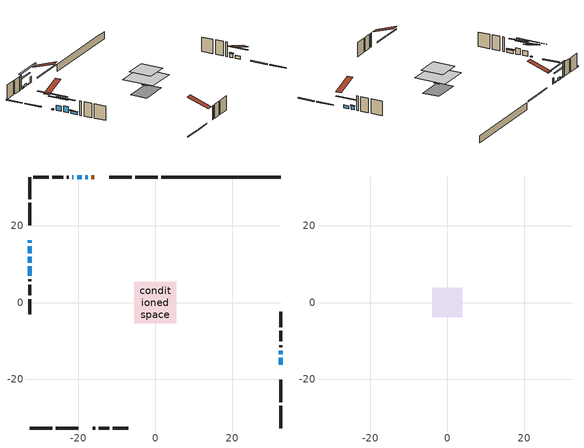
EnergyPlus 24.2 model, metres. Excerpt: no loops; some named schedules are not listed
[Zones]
conditioned space
 floor outside (Floor1 construction): -0.99,-0.99 -0.99,0.99 0.99,0.99 0.99,-0.99 z0.61
 floor adiabatic (AdiabaticFloorConstruction): -5.41,-5.41 -5.41,5.41 5.41,5.41 5.41,-5.41 z3.05
 floor foundation (Slab1 construction): -4.88,-2.9 -4.88,2.9 4.88,2.9 4.88,-2.9 z-1.83
 wall outside (RimJoist1 construction): 0.63,32.65 -5.2,32.65 / -32.65,-32.65 -26.82,-32.65 / -32.65,32.65 -32.65,26.82 / 32.65,-32.65 32.65,-26.82 z0.61:0.91
 wall outside (RimJoist2 construction): -6.13,32.65 -11.96,32.65 / -25.89,-32.65 -20.06,-32.65 / -32.65,25.89 -32.65,20.06 / 32.65,-25.89 32.65,-20.06 z0.61:0.91
 wall outside (AdiabaticWallConstruction 1): -15.81,32.65 -16.67,32.65 z0.61:2.64
 wall outside (AdiabaticWallConstruction): 32.65,-16.21 32.65,-14.38 / -19.13,32.65 -20.36,32.65 / -32.65,9.46 -32.65,7.02 z0.61:1.53; -17.59,32.65 -18.21,32.65 / -32.65,16.21 -32.65,15.6 / -21.28,32.65 -21.59,32.65 z0.61:0.92; -32.65,14.67 -32.65,12.84 z0.61:2.44; -32.65,11.91 -32.65,10.39 z0.61:2.74; 32.65,-13.45 32.65,-12.54 z0.61:1.83
 wall outside (Wall1 construction): -22.52,32.65 -23.06,32.65 / -16.21,-32.65 -15.67,-32.65 / -32.65,6.09 -32.65,5.55 / 32.65,-11.61 32.65,-11.07 z0.61:5.49
 wall outside (Wall2 construction): -23.99,32.65 -26.77,32.65 / -14.74,-32.65 -11.96,-32.65 / -32.65,4.63 -32.65,1.84 / 32.65,-10.14 32.65,-7.35 z0.61:5.49
 wall outside (Wall3 construction): -27.7,32.65 -31.72,32.65 / -11.03,-32.65 -7.01,-32.65 / -32.65,0.91 -32.65,-3.11 / 32.65,-6.43 32.65,-2.41 z0.61:5.49
 wall foundation (FoundationWall1 construction): 1.56,32.65,-1.83 1.56,32.65,0.61 29.54,32.65,0.61 29.54,32.65,0.49 32.65,32.65,0.49 32.65,32.65,-1.83
 window (WindowConstruction): 32.65,-16.21 32.65,-14.38 z0.61:1.52
 window (WindowConstruction 7): -17.6,32.65 -18.21,32.65 z0.61:0.91
 window (WindowConstruction 8): -32.65,16.21 -32.65,15.6 z0.61:0.91
 window (WindowConstruction 1): -19.14,32.65 -20.36,32.65 z0.61:1.52
 window (WindowConstruction 2): -32.65,14.67 -32.65,12.84 z0.61:2.44
 window (WindowConstruction 3): -32.65,11.91 -32.65,10.39 z0.61:2.74
 window (WindowConstruction 4): 32.65,-13.45 32.65,-12.54 z0.61:1.83
 window (WindowConstruction 5): -21.28,32.65 -21.59,32.65 z0.61:0.91
 window (WindowConstruction 6): -32.65,9.46 -32.65,7.02 z0.61:1.52
 door (Door): -15.81,32.65 -16.67,32.65 z0.61:2.64
 ceiling adiabatic (AdiabaticFloorConstruction): 5.41,-5.41 5.41,5.41 -5.41,5.41 -5.41,-5.41 z3.05
attic - vented
 floor to conditioned space (Floor2 construction Reversed): -3.89,-3.89 -3.89,3.89 3.89,3.89 3.89,-3.89 z5.49
 roof outside (Roof1 construction): -14.88,32.65,5.49 -14.88,25.08,8.01 -12.89,25.08,8.01 -12.89,32.65,5.49; -17.14,-32.65,5.49 -17.14,-25.08,8.01 -19.13,-25.08,8.01 -19.13,-32.65,5.49; -32.65,17.14,5.49 -25.08,17.14,8.01 -25.08,19.13,8.01 -32.65,19.13,5.49; 32.65,-17.14,5.49 25.08,-17.14,8.01 25.08,-19.13,8.01 32.65,-19.13,5.49
shading: 32.65,-11.74 32.65,-18.85 33.06,-18.85 33.06,-11.74 z4.16; -23.29,32.65 -12.52,32.65 -12.52,33.06 -23.29,33.06 z6; -32.65,10.52 -32.65,21.29 -33.06,21.29 -33.06,10.52 z6; -22.99,32.65 -16.5,32.65 -16.5,33.06 -22.99,33.06 z4.16; -32.65,10.2 -32.65,17.31 -33.06,17.31 -33.06,10.2 z5.08; -32.65,7.75 -32.65,14.55 -33.06,14.55 -33.06,7.75 z5.38; 32.65,-12.34 32.65,-13.65 33.06,-13.65 33.06,-12.34 z2.03; -21.79,32.65 -21.08,32.65 -21.08,33.06 -21.79,33.06 z1.12; -32.65,6.82 -32.65,9.66 -33.06,9.66 -33.06,6.82 z1.73
[Building]
Building 1: Terrain=Suburbs
[Site:Location]
Toronto City Centre_ON: Latitude {deg}=43.63; Longitude {deg}=-79.39; Time Zone {hr}=-5; Elevation {m}=77; Keep Site Location Information=Yes
[Site:GroundTemperature:Shallow]
5.01852, 3.26908, 3.12898, 3.95918, 7.29196, 10.6092, 13.4851, 15.3069, 15.4617, 13.9799, 11.1774, 7.9619
[Site:WaterMainsTemperature]
Calculation Method=Schedule; Temperature Schedule=mains temperature schedule
[Material] Roughness=Rough; Thermal Absorptance=0.9
Name | Thickness {m} | Conductivity {W/m-K} | Density {kg/m3} | Specific Heat {J/kg-K} | Solar Absorptance | Visible Absorptance
asphalt or fiberglass shingles | 0.00635 | 0.162714 | 1121.4 | 1465.45 | 0.4 | 0.4
ceiling loosefill ins | 0.169333 | 0.0480833 | 16.02 | 1046.75 | 0.7 | 0.7
ceiling stud and cavity | 0.1397 | 0.167377 | 65.682 | 1177.47 | 0.7 | 0.7
concrete 4.0 in. | 0.1016 | 1.803125 | 2242.8 | 837.4 | 0.7 | 0.7
concrete 8.0 in. | 0.2032 | 1.803125 | 2242.8 | 837.4 | 0.7 | 0.7
door material | 0.04445 | 0.0451087 | 512.64 | 1214.23 | 0.7 | 0.7
exterior vertical ins | 0.0185236 | 0.029427 | 32.04 | 1214.23 | 0.7 | 0.7
floor covering | 0.0127 | 0.0433444 | 54.468 | 1339.84 | 0.6 | 0.6
floor rigid ins; wall rigid ins | 0.051816 | 0.029427 | 32.04 | 1214.23 | 0.7 | 0.7
floor rigid ins 1; wall rigid ins 1 | 0.512978 | 0.029427 | 32.04 | 1214.23 | 0.7 | 0.7
floor stud and cavity | 0.1397 | 0.0894249 | 92.3553 | 1139.71 | 0.7 | 0.7
floor stud and cavity 1 | 0.1397 | 1.75129 | 37.0049 | 1207.88 | 0.7 | 0.7
furniture material conditioned space 1 | 0.1524 | 0.115458 | 640.8 | 1214.23 | 0.6 | 0.6
gypsum board | 0.0127 | 0.160291 | 801 | 837.4 | 0.6 | 0.6
gypsum board 1 | 0.0127 | 0.160291 | 801 | 837.4 | 0.7 | 0.7
osb sheathing 0.5 in. | 0.0127 | 0.115458 | 512.64 | 1214.23 | 0.7 | 0.7
osb sheathing 0.75 in. | 0.01905 | 0.115458 | 512.64 | 1214.23 | 0.7 | 0.7
osb sheathing 2.0 in. | 0.0508 | 0.115458 | 512.64 | 1214.23 | 0.7 | 0.7
rim joist stud and cavity | 0.0508 | 0.0451784 | 125.044 | 1163.47 | 0.6 | 0.6
rim joist stud and cavity 1 | 0.0508 | 0.029095 | 125.044 | 1163.47 | 0.6 | 0.6
wall stud and cavity | 0.1397 | 0.244123 | 139.0536 | 1170.24 | 0.7 | 0.7
wall stud and cavity 1 | 0.1397 | 0.142696 | 139.0536 | 1170.24 | 0.7 | 0.7
wall stud and cavity 2 | 0.1397 | 0.177097 | 139.0536 | 1170.24 | 0.7 | 0.7
wall stud and cavity 3 | 0.0889 | 0.380278 | 52.3479 | 1209.89 | 0.7 | 0.7
wall stud and cavity 4 | 0.0889 | 0.391764 | 83.0341 | 1211.67 | 0.7 | 0.7
wood siding | 0.0254 | 0.102417 | 544.68 | 1172.36 | 0.4 | 0.4
wood siding 1; wood siding 2; wood siding 3 | 0.0254 | 0.102417 | 544.68 | 1172.36 | 0.7 | 0.7
[WindowMaterial:SimpleGlazingSystem]
Name | U-Factor {W/m2-K} | Solar Heat Gain Coefficient
WindowMaterial | 2.95029 | 0.64
WindowMaterial 1 | 2.93609 | 0.65
WindowMaterial 2 | 2.8867 | 0.7
WindowMaterial 3 | 2.88953 | 0.69
WindowMaterial 4 | 3.07009 | 0.42
WindowMaterial 5 | 3.06555 | 0.49
[Construction]
AdiabaticFloorConstruction: floor stud and cavity 1, floor rigid ins 1, osb sheathing 0.75 in., floor covering
AdiabaticWallConstruction: wood siding 2, wall rigid ins 1, wall stud and cavity 3, gypsum board
AdiabaticWallConstruction 1: wood siding 3, wall rigid ins 1, wall stud and cavity 3, gypsum board
Door: door material
Floor1 construction: floor stud and cavity, floor rigid ins, osb sheathing 0.75 in., floor covering
Floor2 construction Reversed: gypsum board, ceiling stud and cavity, ceiling loosefill ins
FoundationWall1 construction: concrete 8.0 in., gypsum board 1
furniture construction conditioned space 1: furniture material conditioned space 1
PartitionWallConstruction: gypsum board, wall stud and cavity 4, gypsum board
RimJoist1 construction: wood siding 1, osb sheathing 2.0 in., rim joist stud and cavity
RimJoist2 construction: wood siding 1, osb sheathing 2.0 in., rim joist stud and cavity 1
Roof1 construction: asphalt or fiberglass shingles
Slab1 construction: concrete 4.0 in.
Wall1 construction: wood siding, wall rigid ins, osb sheathing 0.5 in., wall stud and cavity, gypsum board
Wall2 construction: wood siding, wall rigid ins, osb sheathing 0.5 in., wall stud and cavity 1, gypsum board
Wall3 construction: wood siding, wall rigid ins, osb sheathing 0.5 in., wall stud and cavity 2, gypsum board
WindowConstruction: WindowMaterial
WindowConstruction 1; WindowConstruction 4; WindowConstruction 6: WindowMaterial 1
WindowConstruction 2: WindowMaterial 2
WindowConstruction 3: WindowMaterial 3
WindowConstruction 5: WindowMaterial 4
WindowConstruction 7; WindowConstruction 8: WindowMaterial 5
[Zone] Multiplier=1; Part of Total Floor Area=Yes
Name | Volume {m3}
attic - vented | 24.7341
conditioned space | 422.7
[Space]
Name | Zone | Volume {m3}
attic - vented 1 | attic - vented | 24.7341
conditioned space 1 | conditioned space | 422.7
[ZoneInfiltration:EffectiveLeakageArea]
infil attic - vented 1: Zone or Space=attic - vented 1; Schedule=Always On Discrete; Effective Air Leakage Area {cm2}=2542.74; Stack Coefficient=0.000175447; Wind Coefficient=8.94938e-06
[ZoneMixing]
whole house fan mix: Zone or Space=attic - vented; Schedule=Always On Continuous; Design Flow Rate Calculation Method=Flow/Zone; Design Flow Rate {m3/s}=0; Source Zone or Space=conditioned space
[SurfaceProperty:ExposedFoundationPerimeter]
Slab1: Exposed Perimeter Calculation Method=TotalExposedPerimeter; Total Exposed Perimeter {m}=31.091
[InternalMass] Zone or ZoneList=conditioned space; Space or SpaceList=conditioned space 1
Name | Construction | Surface Area {m2}
furniture mass conditioned space 1 | furniture construction conditioned space 1 | 70.916
partition wall mass | PartitionWallConstruction | 177.29
[Lights]
interior lighting: Zone or ZoneList or Space or SpaceList=conditioned space 1; Schedule=interior lighting schedule; Design Level Calculation Method=LightingLevel; Lighting Level {W}=343.2; Return Air Fraction=0; Fraction Radiant=0.6; Fraction Visible=0.2; Fraction Replaceable=1
[People]
occupants: Zone or ZoneList or Space or SpaceList=conditioned space 1; Number of People Schedule=occupants schedule; Number of People Calculation Method=People; Number of People=3; Fraction Radiant=0.314171; Sensible Heat Fraction=0.56303; Activity Level Schedule=occupants activity schedule; Carbon Dioxide Generation Rate {m3/s-W}=0; Enable ASHRAE 55 Comfort Warnings=No; Mean Radiant Temperature Calculation Type=EnclosureAveraged
[ElectricEquipment] Zone or ZoneList or Space or SpaceList=conditioned space 1; Design Level Calculation Method=EquipmentLevel
Name | Schedule | Design Level {W} | Fraction Latent | Fraction Radiant | Fraction Lost
clothes dryer | clothes dryer schedule | 140.772 | 0.015 | 0.081 | 0.85
clothes washer | clothes washer schedule | 32.1985 | 0.03 | 0.162 | 0.7
cooking range | cooking range schedule | 215.147 | 0.08 | 0.432 | 0.2
dishwasher | dishwasher schedule | 66.8632 | 0.3 | 0.18 | 0.4
fridge | fridge schedule | 72.9452 | 0 | 0.6 | 0
mech vent bath fan 0 | mech vent bath fan 0 schedule | 50.2 | 0 | 0 | 1
mech vent bath fan 1 | mech vent bath fan 1 schedule | 50.2 | 0 | 0 | 1
mech vent house fan | mech vent house fan schedule | 0 | 0 | 0 | 1
mech vent house fan cfis | mech vent house fan cfis schedule | 0 | 0 | 0 | 0
misc plug loads | misc plug loads schedule | 494.7 | 0.045 | 0.513 | 0.1
whole house fan | Always On Discrete | 0 | 0 | 0 | 1
[OtherEquipment] Zone or ZoneList or Space or SpaceList=conditioned space 1; Design Level Calculation Method=EquipmentLevel
Name | Fuel Type | Schedule | Design Level {W} | Fraction Latent | Fraction Radiant | Fraction Lost
clothes dryer 1 | Electricity | clothes dryer schedule | 0 | 0.015 | 0.081 | 0.85
cooking range 1 | Electricity | cooking range schedule | 0 | 0.08 | 0.432 | 0.2
general water use latent | None | general water use schedule | 62.594 | 1 | 0 | 0
general water use sensible | None | general water use schedule | -61.6891 | 0 | 0.6 | 0
mech vent house fan latent load | None | Always On Discrete | 0 | 1 | 0 | 0
mech vent house fan sensible load | None | Always On Discrete | 0 | 0 | 0 | 0
water heater energy adjustment1 | NaturalGas | Always On Discrete | 0.01 | 0 | 0 | 1
[ZoneInfiltration:DesignFlowRate] Zone or ZoneList or Space or SpaceList=conditioned space 1; Schedule=Always On Discrete; Design Flow Rate Calculation Method=Flow/Zone; Design Flow Rate {m3/s}=0
infil flow; natural vent flow; whole house fan flow
[AvailabilityManager:Scheduled]
central ac and furnace airloop Availability Manager: Schedule=Always On Discrete
[Foundation:Kiva]
Foundation Kiva 1: Initial Indoor Air Temperature {C}=18; Wall Height Above Grade {m}=0.609996; Wall Depth Below Slab {m}=0.2032; Custom Block Material Name 1=exterior vertical ins; Custom Block Depth 1 {m}=2.43998; Custom Block X Position 1 {m}=0.2159; Custom Block Z Position 1 {m}=0
[Foundation:Kiva:Settings]
Soil Conductivity {W/m-K}=0.849921; Soil Density {kg/m3}=1842.3; Soil Specific Heat {J/kg-K}=418.7; Ground Solar Absorptivity=0.9; Ground Thermal Absorptivity=0.9; Ground Surface Roughness {m}=0.03; Far-Field Width {m}=40; Deep-Ground Boundary Condition=ZeroFlux; Deep-Ground Depth {m}=40; Minimum Cell Dimension {m}=0.2; Maximum Cell Growth Coefficient=3; Simulation Timestep=Timestep
[Exterior:Lights]
exterior lighting: Schedule=exterior lighting schedule; Design Level {W}=75.6
[EnergyManagementSystem:GlobalVariable]
central_ac_and_furnace_airloop_Fan_RTF
infil_program_Qfan
infil_program_Qinf
natural_vent_program_Qnv
natural_vent_program_Qwhf
[EnergyManagementSystem:Sensor]
Name | Output:Variable or Output:Meter Index Key | Output:Variable or Output:Meter
airflow_gain | infil flow | Infiltration Sensible Heat Gain Energy
airflow_gain_1 | natural vent flow | Infiltration Sensible Heat Gain Energy
airflow_gain_2 | whole house fan flow | Infiltration Sensible Heat Gain Energy
airflow_loss | infil flow | Infiltration Sensible Heat Loss Energy
airflow_loss_1 | natural vent flow | Infiltration Sensible Heat Loss Energy
airflow_loss_2 | whole house fan flow | Infiltration Sensible Heat Loss Energy
clg_load_cond |  | Cooling:EnergyTransfer:Zone:CONDITIONED SPACE
clg_sp_s; clg_sp_s_1 | cooling setpoint | Schedule Value
clothes_dryer_exhaust_0_sch_s | clothes dryer exhaust 0 schedule | Schedule Value
cool_season | cooling season schedule | Schedule Value
htg_load_cond |  | Heating:EnergyTransfer:Zone:CONDITIONED SPACE
htg_sp_s; htg_sp_s_1 | heating setpoint | Schedule Value
ig_ee_conv | clothes dryer | Electric Equipment Convective Heating Energy
ig_ee_conv_2 | cooking range | Electric Equipment Convective Heating Energy
ig_ee_conv_4 | fridge | Electric Equipment Convective Heating Energy
ig_ee_conv_5 | misc plug loads | Electric Equipment Convective Heating Energy
ig_ee_conv_6 | whole house fan | Electric Equipment Convective Heating Energy
ig_ee_rad | clothes dryer | Electric Equipment Radiant Heating Energy
ig_ee_rad_2 | cooking range | Electric Equipment Radiant Heating Energy
ig_ee_rad_4 | fridge | Electric Equipment Radiant Heating Energy
ig_ee_rad_5 | misc plug loads | Electric Equipment Radiant Heating Energy
ig_ee_rad_6 | whole house fan | Electric Equipment Radiant Heating Energy
ig_lgt_conv | interior lighting | Lights Convective Heating Energy
ig_lgt_rad | interior lighting | Lights Radiant Heating Energy
ig_lgt_vis | interior lighting | Lights Visible Radiation Heating Energy
ig_oe_conv | clothes dryer 1 | Other Equipment Convective Heating Energy
ig_oe_conv_1 | cooking range 1 | Other Equipment Convective Heating Energy
ig_oe_conv_2 | general water use latent | Other Equipment Convective Heating Energy
ig_oe_conv_3 | general water use sensible | Other Equipment Convective Heating Energy
ig_oe_conv_4 | water heater energy adjustment1 | Other Equipment Convective Heating Energy
ig_oe_rad | clothes dryer 1 | Other Equipment Radiant Heating Energy
ig_oe_rad_1 | cooking range 1 | Other Equipment Radiant Heating Energy
ig_oe_rad_2 | general water use latent | Other Equipment Radiant Heating Energy
ig_oe_rad_3 | general water use sensible | Other Equipment Radiant Heating Energy
ig_oe_rad_4 | water heater energy adjustment1 | Other Equipment Radiant Heating Energy
ig_ppl_conv | occupants | People Convective Heating Energy
ig_ppl_rad | occupants | People Radiant Heating Energy
im_conv | furniture mass conditioned space 1 | Surface Inside Face Convection Heat Gain Energy
im_conv_1 | partition wall mass | Surface Inside Face Convection Heat Gain Energy
im_ig | furniture mass conditioned space 1 | Surface Inside Face Internal Gains Radiation Heat Gain Energy
im_ig_1 | partition wall mass | Surface Inside Face Internal Gains Radiation Heat Gain Energy
im_lgt | furniture mass conditioned space 1 | Surface Inside Face Lights Radiation Heat Gain Energy
im_lgt_1 | partition wall mass | Surface Inside Face Lights Radiation Heat Gain Energy
im_sol | furniture mass conditioned space 1 | Surface Inside Face Solar Radiation Heat Gain Energy
im_sol_1 | partition wall mass | Surface Inside Face Solar Radiation Heat Gain Energy
im_surf | furniture mass conditioned space 1 | Surface Inside Face Net Surface Thermal Radiation Heat Gain Energy
im_surf_1 | partition wall mass | Surface Inside Face Net Surface Thermal Radiation Heat Gain Energy
mech_vent_bath_fan_0_sch_s | mech vent bath fan 0 schedule | Schedule Value
mech_vent_bath_fan_1_sch_s | mech vent bath fan 1 schedule | Schedule Value
mv_conv | mech vent bath fan 0 | Electric Equipment Convective Heating Energy
mv_conv_1 | mech vent bath fan 1 | Electric Equipment Convective Heating Energy
mv_conv_2 | mech vent house fan | Electric Equipment Convective Heating Energy
mv_conv_3 | mech vent house fan cfis | Electric Equipment Convective Heating Energy
mv_conv_4 | mech vent house fan latent load | Other Equipment Convective Heating Energy
mv_conv_5 | mech vent house fan sensible load | Other Equipment Convective Heating Energy
mv_rad | mech vent bath fan 0 | Electric Equipment Radiant Heating Energy
mv_rad_1 | mech vent bath fan 1 | Electric Equipment Radiant Heating Energy
mv_rad_2 | mech vent house fan | Electric Equipment Radiant Heating Energy
mv_rad_3 | mech vent house fan cfis | Electric Equipment Radiant Heating Energy
mv_rad_4 | mech vent house fan latent load | Other Equipment Radiant Heating Energy
mv_rad_5 | mech vent house fan sensible load | Other Equipment Radiant Heating Energy
natural_vent_s | natural vent schedule | Schedule Value
out_pb_s |  | Site Outdoor Air Barometric Pressure
out_wt_s |  | Site Outdoor Air Humidity Ratio
site_vw_s |  | Site Wind Speed
ss_back_out | Window1 | Surface Window Shortwave from Zone Back Out Window Heat Transfer Rate
ss_back_out_1 | Window10 | Surface Window Shortwave from Zone Back Out Window Heat Transfer Rate
ss_back_out_2 | Window11 | Surface Window Shortwave from Zone Back Out Window Heat Transfer Rate
ss_back_out_3 | Window3 | Surface Window Shortwave from Zone Back Out Window Heat Transfer Rate
ss_back_out_4 | Window4 | Surface Window Shortwave from Zone Back Out Window Heat Transfer Rate
ss_back_out_5 | Window5 | Surface Window Shortwave from Zone Back Out Window Heat Transfer Rate
ss_back_out_6 | Window6 | Surface Window Shortwave from Zone Back Out Window Heat Transfer Rate
ss_back_out_7 | Window7 | Surface Window Shortwave from Zone Back Out Window Heat Transfer Rate
ss_back_out_8 | Window8 | Surface Window Shortwave from Zone Back Out Window Heat Transfer Rate
ss_conv | Door1 | Surface Inside Face Convection Heat Gain Energy
ss_conv_1 | Window1 | Surface Inside Face Convection Heat Gain Energy
ss_conv_2 | Window10 | Surface Inside Face Convection Heat Gain Energy
ss_conv_3 | Window11 | Surface Inside Face Convection Heat Gain Energy
ss_conv_4 | Window3 | Surface Inside Face Convection Heat Gain Energy
ss_conv_5 | Window4 | Surface Inside Face Convection Heat Gain Energy
ss_conv_6 | Window5 | Surface Inside Face Convection Heat Gain Energy
ss_conv_7 | Window6 | Surface Inside Face Convection Heat Gain Energy
ss_conv_8 | Window7 | Surface Inside Face Convection Heat Gain Energy
ss_conv_9 | Window8 | Surface Inside Face Convection Heat Gain Energy
ss_ig | Door1 | Surface Inside Face Internal Gains Radiation Heat Gain Energy
ss_ig_1 | Window1 | Surface Inside Face Internal Gains Radiation Heat Gain Energy
ss_ig_2 | Window10 | Surface Inside Face Internal Gains Radiation Heat Gain Energy
ss_ig_3 | Window11 | Surface Inside Face Internal Gains Radiation Heat Gain Energy
ss_ig_4 | Window3 | Surface Inside Face Internal Gains Radiation Heat Gain Energy
ss_ig_5 | Window4 | Surface Inside Face Internal Gains Radiation Heat Gain Energy
ss_ig_6 | Window5 | Surface Inside Face Internal Gains Radiation Heat Gain Energy
ss_ig_7 | Window6 | Surface Inside Face Internal Gains Radiation Heat Gain Energy
ss_ig_8 | Window7 | Surface Inside Face Internal Gains Radiation Heat Gain Energy
ss_ig_9 | Window8 | Surface Inside Face Internal Gains Radiation Heat Gain Energy
ss_lgt | Door1 | Surface Inside Face Lights Radiation Heat Gain Energy
ss_sol | Door1 | Surface Inside Face Solar Radiation Heat Gain Energy
ss_surf | Door1 | Surface Inside Face Net Surface Thermal Radiation Heat Gain Energy
ss_surf_1 | Window1 | Surface Inside Face Net Surface Thermal Radiation Heat Gain Energy
ss_surf_2 | Window10 | Surface Inside Face Net Surface Thermal Radiation Heat Gain Energy
ss_surf_3 | Window11 | Surface Inside Face Net Surface Thermal Radiation Heat Gain Energy
ss_surf_4 | Window3 | Surface Inside Face Net Surface Thermal Radiation Heat Gain Energy
ss_surf_5 | Window4 | Surface Inside Face Net Surface Thermal Radiation Heat Gain Energy
ss_surf_6 | Window5 | Surface Inside Face Net Surface Thermal Radiation Heat Gain Energy
ss_surf_7 | Window6 | Surface Inside Face Net Surface Thermal Radiation Heat Gain Energy
ss_surf_8 | Window7 | Surface Inside Face Net Surface Thermal Radiation Heat Gain Energy
ss_surf_9 | Window8 | Surface Inside Face Net Surface Thermal Radiation Heat Gain Energy
ss_trans_in | Window1 | Surface Window Transmitted Solar Radiation Rate
ss_trans_in_1 | Window10 | Surface Window Transmitted Solar Radiation Rate
ss_trans_in_2 | Window11 | Surface Window Transmitted Solar Radiation Rate
ss_trans_in_3 | Window3 | Surface Window Transmitted Solar Radiation Rate
ss_trans_in_4 | Window4 | Surface Window Transmitted Solar Radiation Rate
ss_trans_in_5 | Window5 | Surface Window Transmitted Solar Radiation Rate
ss_trans_in_6 | Window6 | Surface Window Transmitted Solar Radiation Rate
ss_trans_in_7 | Window7 | Surface Window Transmitted Solar Radiation Rate
ss_trans_in_8 | Window8 | Surface Window Transmitted Solar Radiation Rate
ss_trans_out | Window1 | Surface Inside Face Initial Transmitted Diffuse Transmitted Out Window Solar Radiation Rate
ss_trans_out_1 | Window10 | Surface Inside Face Initial Transmitted Diffuse Transmitted Out Window Solar Radiation Rate
ss_trans_out_2 | Window11 | Surface Inside Face Initial Transmitted Diffuse Transmitted Out Window Solar Radiation Rate
ss_trans_out_3 | Window3 | Surface Inside Face Initial Transmitted Diffuse Transmitted Out Window Solar Radiation Rate
ss_trans_out_4 | Window4 | Surface Inside Face Initial Transmitted Diffuse Transmitted Out Window Solar Radiation Rate
ss_trans_out_5 | Window5 | Surface Inside Face Initial Transmitted Diffuse Transmitted Out Window Solar Radiation Rate
ss_trans_out_6 | Window6 | Surface Inside Face Initial Transmitted Diffuse Transmitted Out Window Solar Radiation Rate
ss_trans_out_7 | Window7 | Surface Inside Face Initial Transmitted Diffuse Transmitted Out Window Solar Radiation Rate
ss_trans_out_8 | Window8 | Surface Inside Face Initial Transmitted Diffuse Transmitted Out Window Solar Radiation Rate
s_conv | Floor1 | Surface Inside Face Convection Heat Gain Energy
s_conv_1 | Floor2 | Surface Inside Face Convection Heat Gain Energy
s_conv_10 | RimJoist2:180 | Surface Inside Face Convection Heat Gain Energy
s_conv_11 | RimJoist2:270 | Surface Inside Face Convection Heat Gain Energy
s_conv_12 | RimJoist2:90 | Surface Inside Face Convection Heat Gain Energy
s_conv_13 | Slab1 | Surface Inside Face Convection Heat Gain Energy
s_conv_14 | Wall1:0 | Surface Inside Face Convection Heat Gain Energy
s_conv_15 | Wall1:180 | Surface Inside Face Convection Heat Gain Energy
s_conv_16 | Wall1:270 | Surface Inside Face Convection Heat Gain Energy
s_conv_17 | Wall1:90 | Surface Inside Face Convection Heat Gain Energy
s_conv_18 | Wall2:0 | Surface Inside Face Convection Heat Gain Energy
s_conv_19 | Wall2:180 | Surface Inside Face Convection Heat Gain Energy
s_conv_2 | FoundationWall1 | Surface Inside Face Convection Heat Gain Energy
s_conv_20 | Wall2:270 | Surface Inside Face Convection Heat Gain Energy
s_conv_21 | Wall2:90 | Surface Inside Face Convection Heat Gain Energy
s_conv_22 | Wall3:0 | Surface Inside Face Convection Heat Gain Energy
s_conv_23 | Wall3:180 | Surface Inside Face Convection Heat Gain Energy
s_conv_24 | Wall3:270 | Surface Inside Face Convection Heat Gain Energy
s_conv_25 | Wall3:90 | Surface Inside Face Convection Heat Gain Energy
s_conv_3 | inferred conditioned ceiling | Surface Inside Face Convection Heat Gain Energy
s_conv_4 | inferred conditioned floor | Surface Inside Face Convection Heat Gain Energy
s_conv_5 | RimJoist1:0 | Surface Inside Face Convection Heat Gain Energy
s_conv_6 | RimJoist1:180 | Surface Inside Face Convection Heat Gain Energy
s_conv_7 | RimJoist1:270 | Surface Inside Face Convection Heat Gain Energy
s_conv_8 | RimJoist1:90 | Surface Inside Face Convection Heat Gain Energy
s_conv_9 | RimJoist2:0 | Surface Inside Face Convection Heat Gain Energy
s_ig | Floor1 | Surface Inside Face Internal Gains Radiation Heat Gain Energy
s_ig_1 | Floor2 | Surface Inside Face Internal Gains Radiation Heat Gain Energy
s_ig_10 | RimJoist2:180 | Surface Inside Face Internal Gains Radiation Heat Gain Energy
s_ig_11 | RimJoist2:270 | Surface Inside Face Internal Gains Radiation Heat Gain Energy
s_ig_12 | RimJoist2:90 | Surface Inside Face Internal Gains Radiation Heat Gain Energy
s_ig_13 | Slab1 | Surface Inside Face Internal Gains Radiation Heat Gain Energy
s_ig_14 | Wall1:0 | Surface Inside Face Internal Gains Radiation Heat Gain Energy
s_ig_15 | Wall1:180 | Surface Inside Face Internal Gains Radiation Heat Gain Energy
s_ig_16 | Wall1:270 | Surface Inside Face Internal Gains Radiation Heat Gain Energy
s_ig_17 | Wall1:90 | Surface Inside Face Internal Gains Radiation Heat Gain Energy
s_ig_18 | Wall2:0 | Surface Inside Face Internal Gains Radiation Heat Gain Energy
